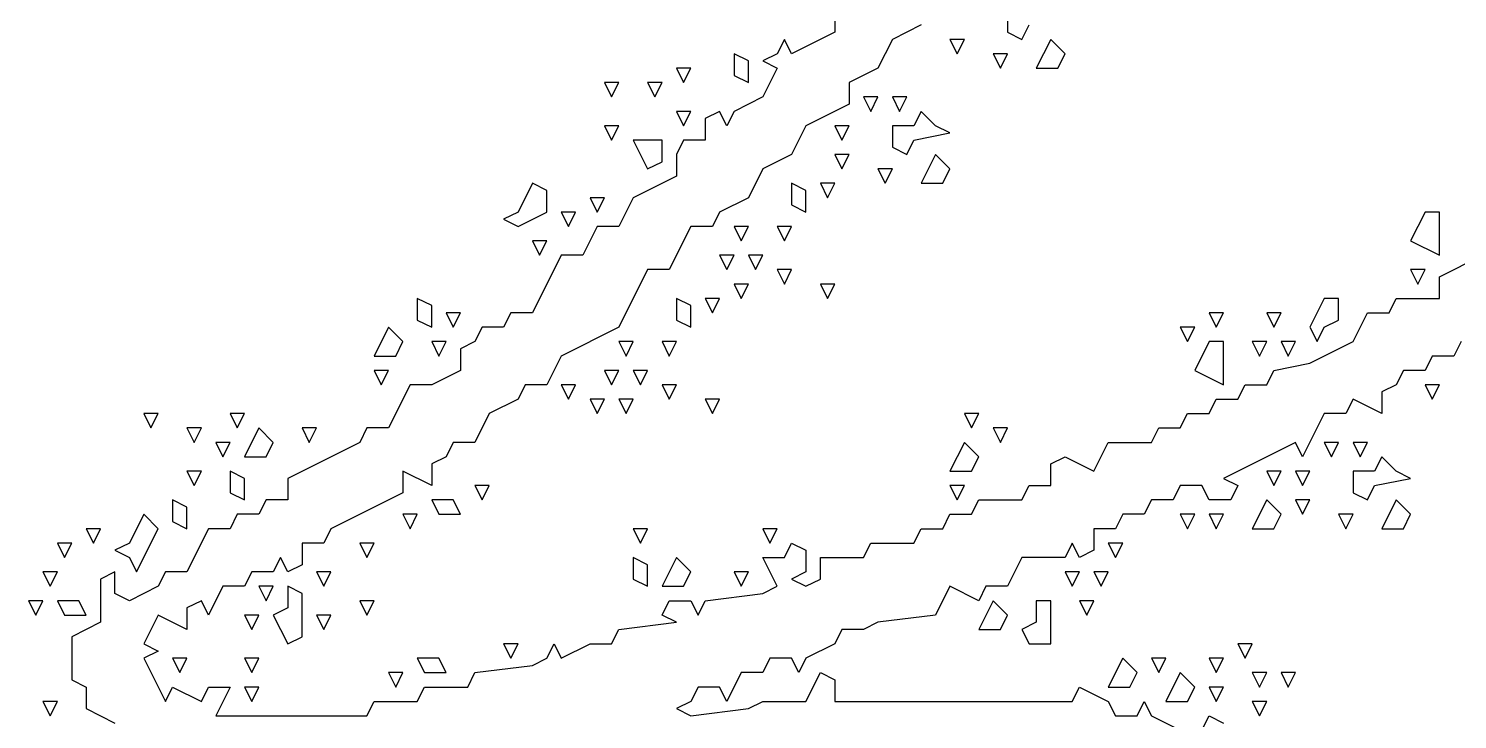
# Model space of a CAD drawing. Extents: x 2 to 124, y 0 to 170.
# Drawn here: x 1.69 to 17.67, y 144.69 to 152.41 of the extents above; entities that cross this region are included whole.
import ezdxf

# ---------------------------------------------------------------- set-up
doc = ezdxf.new("R2010")
doc.units = 0
doc.layers.add('Layer0', color=7, linetype='Continuous')

msp = doc.modelspace()

# ---------------------------------------------------------------- linework, layer by layer
at = {"layer": 'Layer0', "color": 5, "linetype": 'CONTINUOUS'}
for p, q in [((10.70549, 152.6136, 0.1), (10.70549, 152.3722, 0.1)), ((12.63731, 152.6136, 0.1), (12.63731, 152.3722, 0.1)), ((11.6714, 152.4527, 0.1), (11.34943, 152.2917, 0.1)), ((12.7983, 152.2917, 0.1), (12.87879, 152.4527, 0.1)), ((10.14205, 152.2917, 0.1), (10.06155, 152.1307, 0.1)), ((10.22254, 152.1307, 0.1), (10.14205, 152.2917, 0.1)), ((10.70549, 152.3722, 0.1), (10.22254, 152.1307, 0.1)), ((11.34943, 152.2917, 0.1), (11.18845, 151.9697, 0.1)), ((11.99337, 152.2917, 0.1), (12.07386, 152.1307, 0.1)), ((12.15436, 152.2917, 0.1), (11.99337, 152.2917, 0.1)), ((12.07386, 152.1307, 0.1), (12.15436, 152.2917, 0.1)), ((12.63731, 152.3722, 0.1), (12.7983, 152.2917, 0.1)), ((13.12027, 152.2917, 0.1), (12.95928, 151.9697, 0.1)), ((13.28125, 152.1307, 0.1), (13.12027, 152.2917, 0.1)), ((9.578598, 152.1307, 0.1), (9.578598, 151.8892, 0.1)), ((9.739583, 152.0502, 0.1), (9.578598, 152.1307, 0.1)), ((10.06155, 152.1307, 0.1), (9.900568, 152.0502, 0.1)), ((12.47633, 152.1307, 0.1), (12.55682, 151.9697, 0.1)), ((12.63731, 152.1307, 0.1), (12.47633, 152.1307, 0.1)), ((12.55682, 151.9697, 0.1), (12.63731, 152.1307, 0.1)), ((13.20076, 151.9697, 0.1), (13.28125, 152.1307, 0.1)), ((8.934659, 151.9697, 0.1), (9.015152, 151.8087, 0.1)), ((9.095644, 151.9697, 0.1), (8.934659, 151.9697, 0.1)), ((9.015152, 151.8087, 0.1), (9.095644, 151.9697, 0.1)), ((9.739583, 151.8087, 0.1), (9.739583, 152.0502, 0.1)), ((9.900568, 152.0502, 0.1), (10.06155, 151.9697, 0.1)), ((10.06155, 151.9697, 0.1), (9.900568, 151.6477, 0.1)), ((11.18845, 151.9697, 0.1), (10.86648, 151.8087, 0.1)), ((12.95928, 151.9697, 0.1), (13.20076, 151.9697, 0.1)), ((8.129735, 151.8087, 0.1), (8.210227, 151.6477, 0.1)), ((8.29072, 151.8087, 0.1), (8.129735, 151.8087, 0.1)), ((8.210227, 151.6477, 0.1), (8.29072, 151.8087, 0.1)), ((8.612689, 151.8087, 0.1), (8.693182, 151.6477, 0.1)), ((8.773674, 151.8087, 0.1), (8.612689, 151.8087, 0.1)), ((8.693182, 151.6477, 0.1), (8.773674, 151.8087, 0.1)), ((9.578598, 151.8892, 0.1), (9.739583, 151.8087, 0.1)), ((10.86648, 151.8087, 0.1), (10.86648, 151.5672, 0.1)), ((9.900568, 151.6477, 0.1), (9.578598, 151.4867, 0.1)), ((11.02746, 151.6477, 0.1), (11.10795, 151.4867, 0.1)), ((11.18845, 151.6477, 0.1), (11.02746, 151.6477, 0.1)), ((11.10795, 151.4867, 0.1), (11.18845, 151.6477, 0.1)), ((11.34943, 151.6477, 0.1), (11.42992, 151.4867, 0.1)), ((11.51042, 151.6477, 0.1), (11.34943, 151.6477, 0.1)), ((11.42992, 151.4867, 0.1), (11.51042, 151.6477, 0.1)), ((8.934659, 151.4867, 0.1), (9.015152, 151.3258, 0.1)), ((9.095644, 151.4867, 0.1), (8.934659, 151.4867, 0.1)), ((9.015152, 151.3258, 0.1), (9.095644, 151.4867, 0.1)), ((9.417614, 151.4867, 0.1), (9.256629, 151.4063, 0.1)), ((9.498106, 151.3258, 0.1), (9.417614, 151.4867, 0.1)), ((9.578598, 151.4867, 0.1), (9.498106, 151.3258, 0.1)), ((10.86648, 151.5672, 0.1), (10.38352, 151.3258, 0.1)), ((11.6714, 151.4867, 0.1), (11.59091, 151.3258, 0.1)), ((11.83239, 151.3258, 0.1), (11.6714, 151.4867, 0.1)), ((8.129735, 151.3258, 0.1), (8.210227, 151.1648, 0.1)), ((8.29072, 151.3258, 0.1), (8.129735, 151.3258, 0.1)), ((8.210227, 151.1648, 0.1), (8.29072, 151.3258, 0.1)), ((9.256629, 151.4063, 0.1), (9.256629, 151.1648, 0.1)), ((10.38352, 151.3258, 0.1), (10.22254, 151.0038, 0.1)), ((10.70549, 151.3258, 0.1), (10.78598, 151.1648, 0.1)), ((10.86648, 151.3258, 0.1), (10.70549, 151.3258, 0.1)), ((10.78598, 151.1648, 0.1), (10.86648, 151.3258, 0.1)), ((11.59091, 151.3258, 0.1), (11.34943, 151.3258, 0.1)), ((11.34943, 151.3258, 0.1), (11.34943, 151.0843, 0.1)), ((11.99337, 151.2453, 0.1), (11.83239, 151.3258, 0.1)), ((8.451705, 151.1648, 0.1), (8.612689, 150.8428, 0.1)), ((8.773674, 151.1648, 0.1), (8.451705, 151.1648, 0.1)), ((8.773674, 150.9233, 0.1), (8.773674, 151.1648, 0.1)), ((9.015152, 151.1648, 0.1), (8.934659, 151.0038, 0.1)), ((9.256629, 151.1648, 0.1), (9.015152, 151.1648, 0.1)), ((11.51042, 151.0038, 0.1), (11.59091, 151.1648, 0.1)), ((11.59091, 151.1648, 0.1), (11.99337, 151.2453, 0.1)), ((8.934659, 151.0038, 0.1), (8.934659, 150.7623, 0.1)), ((10.22254, 151.0038, 0.1), (9.900568, 150.8428, 0.1)), ((10.70549, 151.0038, 0.1), (10.78598, 150.8428, 0.1)), ((10.86648, 151.0038, 0.1), (10.70549, 151.0038, 0.1)), ((10.78598, 150.8428, 0.1), (10.86648, 151.0038, 0.1)), ((11.34943, 151.0843, 0.1), (11.51042, 151.0038, 0.1)), ((11.83239, 151.0038, 0.1), (11.6714, 150.6818, 0.1)), ((11.99337, 150.8428, 0.1), (11.83239, 151.0038, 0.1)), ((8.612689, 150.8428, 0.1), (8.773674, 150.9233, 0.1)), ((9.900568, 150.8428, 0.1), (9.739583, 150.5208, 0.1)), ((11.18845, 150.8428, 0.1), (11.26894, 150.6818, 0.1)), ((11.34943, 150.8428, 0.1), (11.18845, 150.8428, 0.1)), ((11.26894, 150.6818, 0.1), (11.34943, 150.8428, 0.1)), ((11.91288, 150.6818, 0.1), (11.99337, 150.8428, 0.1)), ((7.324811, 150.6818, 0.1), (7.163826, 150.3598, 0.1)), ((7.485795, 150.6013, 0.1), (7.324811, 150.6818, 0.1)), ((8.934659, 150.7623, 0.1), (8.451705, 150.5208, 0.1)), ((10.22254, 150.6818, 0.1), (10.22254, 150.4403, 0.1)), ((10.38352, 150.6013, 0.1), (10.22254, 150.6818, 0.1)), ((10.54451, 150.6818, 0.1), (10.625, 150.5208, 0.1)), ((10.70549, 150.6818, 0.1), (10.54451, 150.6818, 0.1)), ((10.625, 150.5208, 0.1), (10.70549, 150.6818, 0.1)), ((11.6714, 150.6818, 0.1), (11.91288, 150.6818, 0.1)), ((7.485795, 150.3598, 0.1), (7.485795, 150.6013, 0.1)), ((7.96875, 150.5208, 0.1), (8.049242, 150.3598, 0.1)), ((8.129735, 150.5208, 0.1), (7.96875, 150.5208, 0.1)), ((8.049242, 150.3598, 0.1), (8.129735, 150.5208, 0.1)), ((8.451705, 150.5208, 0.1), (8.29072, 150.1989, 0.1)), ((9.739583, 150.5208, 0.1), (9.417614, 150.3598, 0.1)), ((10.38352, 150.3598, 0.1), (10.38352, 150.6013, 0.1)), ((7.163826, 150.3598, 0.1), (7.002841, 150.2794, 0.1)), ((7.163826, 150.1989, 0.1), (7.485795, 150.3598, 0.1)), ((7.64678, 150.3598, 0.1), (7.727273, 150.1989, 0.1)), ((7.807765, 150.3598, 0.1), (7.64678, 150.3598, 0.1)), ((7.727273, 150.1989, 0.1), (7.807765, 150.3598, 0.1)), ((9.417614, 150.3598, 0.1), (9.337121, 150.1989, 0.1)), ((10.22254, 150.4403, 0.1), (10.38352, 150.3598, 0.1)), ((17.30587, 150.3598, 0.1), (17.14489, 150.0379, 0.1)), ((17.46686, 150.3598, 0.1), (17.30587, 150.3598, 0.1)), ((17.46686, 149.8769, 0.1), (17.46686, 150.3598, 0.1)), ((7.002841, 150.2794, 0.1), (7.163826, 150.1989, 0.1)), ((8.049242, 150.1989, 0.1), (7.888258, 149.8769, 0.1)), ((8.29072, 150.1989, 0.1), (8.049242, 150.1989, 0.1)), ((9.095644, 150.1989, 0.1), (8.854167, 149.7159, 0.1)), ((9.337121, 150.1989, 0.1), (9.095644, 150.1989, 0.1)), ((9.578598, 150.1989, 0.1), (9.659091, 150.0379, 0.1)), ((9.739583, 150.1989, 0.1), (9.578598, 150.1989, 0.1)), ((9.659091, 150.0379, 0.1), (9.739583, 150.1989, 0.1)), ((10.06155, 150.1989, 0.1), (10.14205, 150.0379, 0.1)), ((10.22254, 150.1989, 0.1), (10.06155, 150.1989, 0.1)), ((10.14205, 150.0379, 0.1), (10.22254, 150.1989, 0.1)), ((7.324811, 150.0379, 0.1), (7.405303, 149.8769, 0.1)), ((7.485795, 150.0379, 0.1), (7.324811, 150.0379, 0.1)), ((7.405303, 149.8769, 0.1), (7.485795, 150.0379, 0.1)), ((17.14489, 150.0379, 0.1), (17.46686, 149.8769, 0.1)), ((7.64678, 149.8769, 0.1), (7.324811, 149.233, 0.1)), ((7.888258, 149.8769, 0.1), (7.64678, 149.8769, 0.1)), ((9.417614, 149.8769, 0.1), (9.498106, 149.7159, 0.1)), ((9.578598, 149.8769, 0.1), (9.417614, 149.8769, 0.1)), ((9.498106, 149.7159, 0.1), (9.578598, 149.8769, 0.1)), ((9.739583, 149.8769, 0.1), (9.820076, 149.7159, 0.1)), ((9.900568, 149.8769, 0.1), (9.739583, 149.8769, 0.1)), ((9.820076, 149.7159, 0.1), (9.900568, 149.8769, 0.1)), ((17.46686, 149.6354, 0.1), (17.94981, 149.8769, 0.1)), ((8.612689, 149.7159, 0.1), (8.29072, 149.072, 0.1)), ((8.854167, 149.7159, 0.1), (8.612689, 149.7159, 0.1)), ((10.06155, 149.7159, 0.1), (10.14205, 149.5549, 0.1)), ((10.22254, 149.7159, 0.1), (10.06155, 149.7159, 0.1)), ((10.14205, 149.5549, 0.1), (10.22254, 149.7159, 0.1)), ((17.14489, 149.7159, 0.1), (17.22538, 149.5549, 0.1)), ((17.30587, 149.7159, 0.1), (17.14489, 149.7159, 0.1)), ((17.22538, 149.5549, 0.1), (17.30587, 149.7159, 0.1)), ((9.578598, 149.5549, 0.1), (9.659091, 149.3939, 0.1)), ((9.739583, 149.5549, 0.1), (9.578598, 149.5549, 0.1)), ((9.659091, 149.3939, 0.1), (9.739583, 149.5549, 0.1)), ((10.54451, 149.5549, 0.1), (10.625, 149.3939, 0.1)), ((10.70549, 149.5549, 0.1), (10.54451, 149.5549, 0.1)), ((10.625, 149.3939, 0.1), (10.70549, 149.5549, 0.1)), ((17.46686, 149.3939, 0.1), (17.46686, 149.6354, 0.1)), ((6.036932, 149.3939, 0.1), (6.036932, 149.1525, 0.1)), ((6.197917, 149.3134, 0.1), (6.036932, 149.3939, 0.1)), ((8.934659, 149.3939, 0.1), (8.934659, 149.1525, 0.1)), ((9.095644, 149.3134, 0.1), (8.934659, 149.3939, 0.1)), ((9.256629, 149.3939, 0.1), (9.337121, 149.233, 0.1)), ((9.417614, 149.3939, 0.1), (9.256629, 149.3939, 0.1)), ((9.337121, 149.233, 0.1), (9.417614, 149.3939, 0.1)), ((16.17898, 149.3939, 0.1), (16.01799, 149.072, 0.1)), ((16.33996, 149.3939, 0.1), (16.17898, 149.3939, 0.1)), ((16.33996, 149.1525, 0.1), (16.33996, 149.3939, 0.1)), ((16.90341, 149.233, 0.1), (16.9839, 149.3939, 0.1)), ((16.9839, 149.3939, 0.1), (17.46686, 149.3939, 0.1)), ((6.197917, 149.072, 0.1), (6.197917, 149.3134, 0.1)), ((6.358902, 149.233, 0.1), (6.439394, 149.072, 0.1)), ((6.519886, 149.233, 0.1), (6.358902, 149.233, 0.1)), ((6.439394, 149.072, 0.1), (6.519886, 149.233, 0.1)), ((7.083333, 149.233, 0.1), (7.002841, 149.072, 0.1)), ((7.324811, 149.233, 0.1), (7.083333, 149.233, 0.1)), ((9.095644, 149.072, 0.1), (9.095644, 149.3134, 0.1)), ((14.8911, 149.233, 0.1), (14.97159, 149.072, 0.1)), ((15.05208, 149.233, 0.1), (14.8911, 149.233, 0.1)), ((14.97159, 149.072, 0.1), (15.05208, 149.233, 0.1)), ((15.53504, 149.233, 0.1), (15.61553, 149.072, 0.1)), ((15.69602, 149.233, 0.1), (15.53504, 149.233, 0.1)), ((15.61553, 149.072, 0.1), (15.69602, 149.233, 0.1)), ((16.50095, 148.911, 0.1), (16.66193, 149.233, 0.1)), ((16.66193, 149.233, 0.1), (16.90341, 149.233, 0.1)), ((6.036932, 149.1525, 0.1), (6.197917, 149.072, 0.1)), ((8.934659, 149.1525, 0.1), (9.095644, 149.072, 0.1)), ((16.17898, 149.072, 0.1), (16.33996, 149.1525, 0.1)), ((5.714962, 149.072, 0.1), (5.553977, 148.75, 0.1)), ((5.875947, 148.911, 0.1), (5.714962, 149.072, 0.1)), ((6.761364, 149.072, 0.1), (6.680871, 148.911, 0.1)), ((7.002841, 149.072, 0.1), (6.761364, 149.072, 0.1)), ((8.29072, 149.072, 0.1), (7.64678, 148.75, 0.1)), ((14.56913, 149.072, 0.1), (14.64962, 148.911, 0.1)), ((14.73011, 149.072, 0.1), (14.56913, 149.072, 0.1)), ((14.64962, 148.911, 0.1), (14.73011, 149.072, 0.1)), ((16.01799, 149.072, 0.1), (16.09848, 148.911, 0.1)), ((16.09848, 148.911, 0.1), (16.17898, 149.072, 0.1)), ((5.795455, 148.75, 0.1), (5.875947, 148.911, 0.1)), ((6.197917, 148.911, 0.1), (6.278409, 148.75, 0.1)), ((6.358902, 148.911, 0.1), (6.197917, 148.911, 0.1)), ((6.278409, 148.75, 0.1), (6.358902, 148.911, 0.1)), ((6.680871, 148.911, 0.1), (6.519886, 148.8305, 0.1)), ((6.519886, 148.8305, 0.1), (6.519886, 148.589, 0.1)), ((8.29072, 148.911, 0.1), (8.371212, 148.75, 0.1)), ((8.451705, 148.911, 0.1), (8.29072, 148.911, 0.1)), ((8.371212, 148.75, 0.1), (8.451705, 148.911, 0.1)), ((8.773674, 148.911, 0.1), (8.854167, 148.75, 0.1)), ((8.934659, 148.911, 0.1), (8.773674, 148.911, 0.1)), ((8.854167, 148.75, 0.1), (8.934659, 148.911, 0.1)), ((14.8911, 148.911, 0.1), (14.73011, 148.589, 0.1)), ((15.05208, 148.911, 0.1), (14.8911, 148.911, 0.1)), ((15.05208, 148.428, 0.1), (15.05208, 148.911, 0.1)), ((15.37405, 148.911, 0.1), (15.45455, 148.75, 0.1)), ((15.53504, 148.911, 0.1), (15.37405, 148.911, 0.1)), ((15.45455, 148.75, 0.1), (15.53504, 148.911, 0.1)), ((15.69602, 148.911, 0.1), (15.77652, 148.75, 0.1)), ((15.85701, 148.911, 0.1), (15.69602, 148.911, 0.1)), ((15.77652, 148.75, 0.1), (15.85701, 148.911, 0.1)), ((16.01799, 148.6695, 0.1), (16.50095, 148.911, 0.1)), ((17.70833, 148.911, 0.1), (17.62784, 148.75, 0.1)), ((5.553977, 148.75, 0.1), (5.795455, 148.75, 0.1)), ((7.64678, 148.75, 0.1), (7.485795, 148.428, 0.1)), ((15.61553, 148.589, 0.1), (16.01799, 148.6695, 0.1)), ((17.38636, 148.75, 0.1), (17.30587, 148.589, 0.1)), ((17.62784, 148.75, 0.1), (17.38636, 148.75, 0.1)), ((5.553977, 148.589, 0.1), (5.63447, 148.428, 0.1)), ((5.714962, 148.589, 0.1), (5.553977, 148.589, 0.1)), ((5.63447, 148.428, 0.1), (5.714962, 148.589, 0.1)), ((6.519886, 148.589, 0.1), (6.197917, 148.428, 0.1)), ((8.129735, 148.589, 0.1), (8.210227, 148.428, 0.1)), ((8.29072, 148.589, 0.1), (8.129735, 148.589, 0.1)), ((8.210227, 148.428, 0.1), (8.29072, 148.589, 0.1)), ((8.451705, 148.589, 0.1), (8.532197, 148.428, 0.1)), ((8.612689, 148.589, 0.1), (8.451705, 148.589, 0.1)), ((8.532197, 148.428, 0.1), (8.612689, 148.589, 0.1)), ((14.73011, 148.589, 0.1), (15.05208, 148.428, 0.1)), ((15.53504, 148.428, 0.1), (15.61553, 148.589, 0.1)), ((17.06439, 148.589, 0.1), (16.9839, 148.428, 0.1)), ((17.30587, 148.589, 0.1), (17.06439, 148.589, 0.1)), ((5.956439, 148.428, 0.1), (5.714962, 147.9451, 0.1)), ((6.197917, 148.428, 0.1), (5.956439, 148.428, 0.1)), ((7.244318, 148.428, 0.1), (7.163826, 148.267, 0.1)), ((7.485795, 148.428, 0.1), (7.244318, 148.428, 0.1)), ((7.64678, 148.428, 0.1), (7.727273, 148.267, 0.1)), ((7.807765, 148.428, 0.1), (7.64678, 148.428, 0.1)), ((7.727273, 148.267, 0.1), (7.807765, 148.428, 0.1)), ((8.773674, 148.428, 0.1), (8.854167, 148.267, 0.1)), ((8.934659, 148.428, 0.1), (8.773674, 148.428, 0.1)), ((8.854167, 148.267, 0.1), (8.934659, 148.428, 0.1)), ((15.21307, 148.267, 0.1), (15.29356, 148.428, 0.1)), ((15.29356, 148.428, 0.1), (15.53504, 148.428, 0.1)), ((16.9839, 148.428, 0.1), (16.82292, 148.3475, 0.1)), ((16.82292, 148.3475, 0.1), (16.82292, 148.1061, 0.1)), ((17.30587, 148.428, 0.1), (17.38636, 148.267, 0.1)), ((17.46686, 148.428, 0.1), (17.30587, 148.428, 0.1)), ((17.38636, 148.267, 0.1), (17.46686, 148.428, 0.1)), ((7.163826, 148.267, 0.1), (6.841856, 148.1061, 0.1)), ((7.96875, 148.267, 0.1), (8.049242, 148.1061, 0.1)), ((8.129735, 148.267, 0.1), (7.96875, 148.267, 0.1)), ((8.049242, 148.1061, 0.1), (8.129735, 148.267, 0.1)), ((8.29072, 148.267, 0.1), (8.371212, 148.1061, 0.1)), ((8.451705, 148.267, 0.1), (8.29072, 148.267, 0.1)), ((8.371212, 148.1061, 0.1), (8.451705, 148.267, 0.1)), ((9.256629, 148.267, 0.1), (9.337121, 148.1061, 0.1)), ((9.417614, 148.267, 0.1), (9.256629, 148.267, 0.1)), ((9.337121, 148.1061, 0.1), (9.417614, 148.267, 0.1)), ((14.8911, 148.1061, 0.1), (14.97159, 148.267, 0.1)), ((14.97159, 148.267, 0.1), (15.21307, 148.267, 0.1)), ((16.50095, 148.267, 0.1), (16.42045, 148.1061, 0.1)), ((16.82292, 148.1061, 0.1), (16.50095, 148.267, 0.1)), ((2.97822, 148.1061, 0.1), (3.058712, 147.9451, 0.1)), ((3.139205, 148.1061, 0.1), (2.97822, 148.1061, 0.1)), ((3.058712, 147.9451, 0.1), (3.139205, 148.1061, 0.1)), ((3.944129, 148.1061, 0.1), (4.024621, 147.9451, 0.1)), ((4.105114, 148.1061, 0.1), (3.944129, 148.1061, 0.1)), ((4.024621, 147.9451, 0.1), (4.105114, 148.1061, 0.1)), ((6.841856, 148.1061, 0.1), (6.680871, 147.7841, 0.1)), ((12.15436, 148.1061, 0.1), (12.23485, 147.9451, 0.1)), ((12.31534, 148.1061, 0.1), (12.15436, 148.1061, 0.1)), ((12.23485, 147.9451, 0.1), (12.31534, 148.1061, 0.1)), ((14.56913, 147.9451, 0.1), (14.64962, 148.1061, 0.1)), ((14.64962, 148.1061, 0.1), (14.8911, 148.1061, 0.1)), ((16.17898, 148.1061, 0.1), (15.9375, 147.6231, 0.1)), ((16.42045, 148.1061, 0.1), (16.17898, 148.1061, 0.1)), ((3.461174, 147.9451, 0.1), (3.541667, 147.7841, 0.1)), ((3.622159, 147.9451, 0.1), (3.461174, 147.9451, 0.1)), ((3.541667, 147.7841, 0.1), (3.622159, 147.9451, 0.1)), ((4.266098, 147.9451, 0.1), (4.105114, 147.6231, 0.1)), ((4.427083, 147.7841, 0.1), (4.266098, 147.9451, 0.1)), ((4.749053, 147.9451, 0.1), (4.829545, 147.7841, 0.1)), ((4.910038, 147.9451, 0.1), (4.749053, 147.9451, 0.1)), ((4.829545, 147.7841, 0.1), (4.910038, 147.9451, 0.1)), ((5.473485, 147.9451, 0.1), (5.392992, 147.7841, 0.1)), ((5.714962, 147.9451, 0.1), (5.473485, 147.9451, 0.1)), ((12.47633, 147.9451, 0.1), (12.55682, 147.7841, 0.1)), ((12.63731, 147.9451, 0.1), (12.47633, 147.9451, 0.1)), ((12.55682, 147.7841, 0.1), (12.63731, 147.9451, 0.1)), ((14.24716, 147.7841, 0.1), (14.32765, 147.9451, 0.1)), ((14.32765, 147.9451, 0.1), (14.56913, 147.9451, 0.1)), ((3.783144, 147.7841, 0.1), (3.863636, 147.6231, 0.1)), ((3.944129, 147.7841, 0.1), (3.783144, 147.7841, 0.1)), ((3.863636, 147.6231, 0.1), (3.944129, 147.7841, 0.1)), ((4.346591, 147.6231, 0.1), (4.427083, 147.7841, 0.1)), ((5.392992, 147.7841, 0.1), (4.588068, 147.3816, 0.1)), ((6.439394, 147.7841, 0.1), (6.358902, 147.6231, 0.1)), ((6.680871, 147.7841, 0.1), (6.439394, 147.7841, 0.1)), ((12.15436, 147.7841, 0.1), (11.99337, 147.4621, 0.1)), ((12.31534, 147.6231, 0.1), (12.15436, 147.7841, 0.1)), ((13.60322, 147.4621, 0.1), (13.7642, 147.7841, 0.1)), ((13.7642, 147.7841, 0.1), (14.24716, 147.7841, 0.1)), ((15.85701, 147.7841, 0.1), (15.05208, 147.3816, 0.1)), ((15.9375, 147.6231, 0.1), (15.85701, 147.7841, 0.1)), ((16.17898, 147.7841, 0.1), (16.25947, 147.6231, 0.1)), ((16.33996, 147.7841, 0.1), (16.17898, 147.7841, 0.1)), ((16.25947, 147.6231, 0.1), (16.33996, 147.7841, 0.1)), ((16.50095, 147.7841, 0.1), (16.58144, 147.6231, 0.1)), ((16.66193, 147.7841, 0.1), (16.50095, 147.7841, 0.1)), ((16.58144, 147.6231, 0.1), (16.66193, 147.7841, 0.1)), ((4.105114, 147.6231, 0.1), (4.346591, 147.6231, 0.1)), ((6.358902, 147.6231, 0.1), (6.197917, 147.5426, 0.1)), ((6.197917, 147.5426, 0.1), (6.197917, 147.3011, 0.1)), ((12.23485, 147.4621, 0.1), (12.31534, 147.6231, 0.1)), ((13.12027, 147.5426, 0.1), (13.28125, 147.6231, 0.1)), ((13.12027, 147.3011, 0.1), (13.12027, 147.5426, 0.1)), ((13.28125, 147.6231, 0.1), (13.60322, 147.4621, 0.1)), ((16.82292, 147.6231, 0.1), (16.74242, 147.4621, 0.1)), ((16.9839, 147.4621, 0.1), (16.82292, 147.6231, 0.1)), ((3.461174, 147.4621, 0.1), (3.541667, 147.3011, 0.1)), ((3.622159, 147.4621, 0.1), (3.461174, 147.4621, 0.1)), ((3.541667, 147.3011, 0.1), (3.622159, 147.4621, 0.1)), ((3.944129, 147.4621, 0.1), (3.944129, 147.2206, 0.1)), ((4.105114, 147.3816, 0.1), (3.944129, 147.4621, 0.1)), ((4.105114, 147.1402, 0.1), (4.105114, 147.3816, 0.1)), ((4.588068, 147.3816, 0.1), (4.588068, 147.1402, 0.1)), ((6.197917, 147.3011, 0.1), (5.875947, 147.4621, 0.1)), ((5.875947, 147.4621, 0.1), (5.875947, 147.2206, 0.1)), ((11.99337, 147.4621, 0.1), (12.23485, 147.4621, 0.1)), ((15.05208, 147.3816, 0.1), (15.21307, 147.3011, 0.1)), ((15.53504, 147.4621, 0.1), (15.61553, 147.3011, 0.1)), ((15.69602, 147.4621, 0.1), (15.53504, 147.4621, 0.1)), ((15.61553, 147.3011, 0.1), (15.69602, 147.4621, 0.1)), ((15.85701, 147.4621, 0.1), (15.9375, 147.3011, 0.1)), ((16.01799, 147.4621, 0.1), (15.85701, 147.4621, 0.1)), ((15.9375, 147.3011, 0.1), (16.01799, 147.4621, 0.1)), ((16.74242, 147.4621, 0.1), (16.50095, 147.4621, 0.1)), ((16.50095, 147.4621, 0.1), (16.50095, 147.2206, 0.1)), ((16.74242, 147.3011, 0.1), (17.14489, 147.3816, 0.1)), ((17.14489, 147.3816, 0.1), (16.9839, 147.4621, 0.1)), ((3.944129, 147.2206, 0.1), (4.105114, 147.1402, 0.1)), ((5.875947, 147.2206, 0.1), (5.071023, 146.8182, 0.1)), ((6.680871, 147.3011, 0.1), (6.761364, 147.1402, 0.1)), ((6.841856, 147.3011, 0.1), (6.680871, 147.3011, 0.1)), ((6.761364, 147.1402, 0.1), (6.841856, 147.3011, 0.1)), ((11.99337, 147.3011, 0.1), (12.07386, 147.1402, 0.1)), ((12.15436, 147.3011, 0.1), (11.99337, 147.3011, 0.1)), ((12.07386, 147.1402, 0.1), (12.15436, 147.3011, 0.1)), ((12.7983, 147.1402, 0.1), (12.87879, 147.3011, 0.1)), ((12.87879, 147.3011, 0.1), (13.12027, 147.3011, 0.1)), ((14.56913, 147.3011, 0.1), (14.48864, 147.1402, 0.1)), ((14.81061, 147.3011, 0.1), (14.56913, 147.3011, 0.1)), ((14.8911, 147.1402, 0.1), (14.81061, 147.3011, 0.1)), ((15.21307, 147.3011, 0.1), (15.13258, 147.1402, 0.1)), ((16.50095, 147.2206, 0.1), (16.66193, 147.1402, 0.1)), ((16.66193, 147.1402, 0.1), (16.74242, 147.3011, 0.1)), ((3.300189, 147.1402, 0.1), (3.300189, 146.8987, 0.1)), ((3.461174, 147.0597, 0.1), (3.300189, 147.1402, 0.1)), ((3.461174, 146.8182, 0.1), (3.461174, 147.0597, 0.1)), ((4.346591, 147.1402, 0.1), (4.266098, 146.9792, 0.1)), ((4.588068, 147.1402, 0.1), (4.346591, 147.1402, 0.1)), ((6.197917, 147.1402, 0.1), (6.278409, 146.9792, 0.1)), ((6.439394, 147.1402, 0.1), (6.197917, 147.1402, 0.1)), ((6.519886, 146.9792, 0.1), (6.439394, 147.1402, 0.1)), ((12.23485, 146.9792, 0.1), (12.31534, 147.1402, 0.1)), ((12.31534, 147.1402, 0.1), (12.7983, 147.1402, 0.1)), ((14.24716, 147.1402, 0.1), (14.16667, 146.9792, 0.1)), ((14.48864, 147.1402, 0.1), (14.24716, 147.1402, 0.1)), ((15.13258, 147.1402, 0.1), (14.8911, 147.1402, 0.1)), ((15.53504, 147.1402, 0.1), (15.37405, 146.8182, 0.1)), ((15.69602, 146.9792, 0.1), (15.53504, 147.1402, 0.1)), ((15.85701, 147.1402, 0.1), (15.9375, 146.9792, 0.1)), ((16.01799, 147.1402, 0.1), (15.85701, 147.1402, 0.1)), ((15.9375, 146.9792, 0.1), (16.01799, 147.1402, 0.1)), ((16.9839, 147.1402, 0.1), (16.82292, 146.8182, 0.1)), ((17.14489, 146.9792, 0.1), (16.9839, 147.1402, 0.1)), ((2.97822, 146.9792, 0.1), (2.817235, 146.6572, 0.1)), ((3.139205, 146.8182, 0.1), (2.97822, 146.9792, 0.1)), ((3.300189, 146.8987, 0.1), (3.461174, 146.8182, 0.1)), ((4.024621, 146.9792, 0.1), (3.944129, 146.8182, 0.1)), ((4.266098, 146.9792, 0.1), (4.024621, 146.9792, 0.1)), ((5.875947, 146.9792, 0.1), (5.956439, 146.8182, 0.1)), ((6.036932, 146.9792, 0.1), (5.875947, 146.9792, 0.1)), ((5.956439, 146.8182, 0.1), (6.036932, 146.9792, 0.1)), ((6.278409, 146.9792, 0.1), (6.519886, 146.9792, 0.1)), ((11.91288, 146.8182, 0.1), (11.99337, 146.9792, 0.1)), ((11.99337, 146.9792, 0.1), (12.23485, 146.9792, 0.1)), ((13.92519, 146.9792, 0.1), (13.8447, 146.8182, 0.1)), ((14.16667, 146.9792, 0.1), (13.92519, 146.9792, 0.1)), ((14.56913, 146.9792, 0.1), (14.64962, 146.8182, 0.1)), ((14.73011, 146.9792, 0.1), (14.56913, 146.9792, 0.1)), ((14.64962, 146.8182, 0.1), (14.73011, 146.9792, 0.1)), ((14.8911, 146.9792, 0.1), (14.97159, 146.8182, 0.1)), ((15.05208, 146.9792, 0.1), (14.8911, 146.9792, 0.1)), ((14.97159, 146.8182, 0.1), (15.05208, 146.9792, 0.1)), ((15.61553, 146.8182, 0.1), (15.69602, 146.9792, 0.1)), ((16.33996, 146.9792, 0.1), (16.42045, 146.8182, 0.1)), ((16.50095, 146.9792, 0.1), (16.33996, 146.9792, 0.1)), ((16.42045, 146.8182, 0.1), (16.50095, 146.9792, 0.1)), ((17.06439, 146.8182, 0.1), (17.14489, 146.9792, 0.1)), ((2.33428, 146.8182, 0.1), (2.414773, 146.6572, 0.1)), ((2.495265, 146.8182, 0.1), (2.33428, 146.8182, 0.1)), ((2.414773, 146.6572, 0.1), (2.495265, 146.8182, 0.1)), ((2.897727, 146.3352, 0.1), (3.139205, 146.8182, 0.1)), ((3.702652, 146.8182, 0.1), (3.461174, 146.3352, 0.1)), ((3.944129, 146.8182, 0.1), (3.702652, 146.8182, 0.1)), ((5.071023, 146.8182, 0.1), (4.99053, 146.6572, 0.1)), ((8.451705, 146.8182, 0.1), (8.532197, 146.6572, 0.1)), ((8.612689, 146.8182, 0.1), (8.451705, 146.8182, 0.1)), ((8.532197, 146.6572, 0.1), (8.612689, 146.8182, 0.1)), ((9.900568, 146.8182, 0.1), (9.981061, 146.6572, 0.1)), ((10.06155, 146.8182, 0.1), (9.900568, 146.8182, 0.1)), ((9.981061, 146.6572, 0.1), (10.06155, 146.8182, 0.1)), ((11.59091, 146.6572, 0.1), (11.6714, 146.8182, 0.1)), ((11.6714, 146.8182, 0.1), (11.91288, 146.8182, 0.1)), ((13.8447, 146.8182, 0.1), (13.60322, 146.8182, 0.1)), ((13.60322, 146.8182, 0.1), (13.60322, 146.5767, 0.1)), ((15.37405, 146.8182, 0.1), (15.61553, 146.8182, 0.1)), ((16.82292, 146.8182, 0.1), (17.06439, 146.8182, 0.1)), ((2.012311, 146.6572, 0.1), (2.092803, 146.4962, 0.1)), ((2.173295, 146.6572, 0.1), (2.012311, 146.6572, 0.1)), ((2.092803, 146.4962, 0.1), (2.173295, 146.6572, 0.1)), ((2.817235, 146.6572, 0.1), (2.65625, 146.5767, 0.1)), ((2.65625, 146.5767, 0.1), (2.817235, 146.4962, 0.1)), ((4.99053, 146.6572, 0.1), (4.749053, 146.6572, 0.1)), ((4.749053, 146.6572, 0.1), (4.749053, 146.4157, 0.1)), ((5.392992, 146.6572, 0.1), (5.473485, 146.4962, 0.1)), ((5.553977, 146.6572, 0.1), (5.392992, 146.6572, 0.1)), ((5.473485, 146.4962, 0.1), (5.553977, 146.6572, 0.1)), ((10.14205, 146.4962, 0.1), (10.22254, 146.6572, 0.1)), ((10.22254, 146.6572, 0.1), (10.38352, 146.5767, 0.1)), ((10.38352, 146.5767, 0.1), (10.38352, 146.3352, 0.1)), ((11.02746, 146.4962, 0.1), (11.10795, 146.6572, 0.1)), ((11.10795, 146.6572, 0.1), (11.59091, 146.6572, 0.1)), ((13.36174, 146.6572, 0.1), (13.28125, 146.4962, 0.1)), ((13.44223, 146.4962, 0.1), (13.36174, 146.6572, 0.1)), ((13.60322, 146.5767, 0.1), (13.44223, 146.4962, 0.1)), ((13.7642, 146.6572, 0.1), (13.8447, 146.4962, 0.1)), ((13.92519, 146.6572, 0.1), (13.7642, 146.6572, 0.1)), ((13.8447, 146.4962, 0.1), (13.92519, 146.6572, 0.1)), ((2.817235, 146.4962, 0.1), (2.897727, 146.3352, 0.1)), ((4.507576, 146.4962, 0.1), (4.427083, 146.3352, 0.1)), ((4.588068, 146.3352, 0.1), (4.507576, 146.4962, 0.1)), ((4.749053, 146.4157, 0.1), (4.588068, 146.3352, 0.1)), ((8.451705, 146.4962, 0.1), (8.451705, 146.2547, 0.1)), ((8.612689, 146.4157, 0.1), (8.451705, 146.4962, 0.1)), ((8.612689, 146.1742, 0.1), (8.612689, 146.4157, 0.1)), ((8.934659, 146.4962, 0.1), (8.773674, 146.1742, 0.1)), ((9.095644, 146.3352, 0.1), (8.934659, 146.4962, 0.1)), ((10.06155, 146.1742, 0.1), (9.900568, 146.4962, 0.1)), ((9.900568, 146.4962, 0.1), (10.14205, 146.4962, 0.1)), ((10.54451, 146.2547, 0.1), (10.54451, 146.4962, 0.1)), ((10.54451, 146.4962, 0.1), (11.02746, 146.4962, 0.1)), ((12.7983, 146.4962, 0.1), (12.63731, 146.1742, 0.1)), ((13.28125, 146.4962, 0.1), (12.7983, 146.4962, 0.1)), ((1.851326, 146.3352, 0.1), (1.931818, 146.1742, 0.1)), ((2.012311, 146.3352, 0.1), (1.851326, 146.3352, 0.1)), ((1.931818, 146.1742, 0.1), (2.012311, 146.3352, 0.1)), ((2.65625, 146.3352, 0.1), (2.495265, 146.2547, 0.1)), ((2.495265, 146.2547, 0.1), (2.495265, 145.7718, 0.1)), ((2.65625, 146.0938, 0.1), (2.65625, 146.3352, 0.1)), ((3.219697, 146.3352, 0.1), (3.139205, 146.1742, 0.1)), ((3.461174, 146.3352, 0.1), (3.219697, 146.3352, 0.1)), ((4.185606, 146.3352, 0.1), (4.105114, 146.1742, 0.1)), ((4.427083, 146.3352, 0.1), (4.185606, 146.3352, 0.1)), ((4.910038, 146.3352, 0.1), (4.99053, 146.1742, 0.1)), ((5.071023, 146.3352, 0.1), (4.910038, 146.3352, 0.1)), ((4.99053, 146.1742, 0.1), (5.071023, 146.3352, 0.1)), ((8.451705, 146.2547, 0.1), (8.612689, 146.1742, 0.1)), ((9.015152, 146.1742, 0.1), (9.095644, 146.3352, 0.1)), ((9.578598, 146.3352, 0.1), (9.659091, 146.1742, 0.1)), ((9.739583, 146.3352, 0.1), (9.578598, 146.3352, 0.1)), ((9.659091, 146.1742, 0.1), (9.739583, 146.3352, 0.1)), ((10.38352, 146.3352, 0.1), (10.22254, 146.2547, 0.1)), ((10.22254, 146.2547, 0.1), (10.38352, 146.1742, 0.1)), ((10.38352, 146.1742, 0.1), (10.54451, 146.2547, 0.1)), ((13.28125, 146.3352, 0.1), (13.36174, 146.1742, 0.1)), ((13.44223, 146.3352, 0.1), (13.28125, 146.3352, 0.1)), ((13.36174, 146.1742, 0.1), (13.44223, 146.3352, 0.1)), ((13.60322, 146.3352, 0.1), (13.68371, 146.1742, 0.1)), ((13.7642, 146.3352, 0.1), (13.60322, 146.3352, 0.1)), ((13.68371, 146.1742, 0.1), (13.7642, 146.3352, 0.1)), ((2.817235, 146.0133, 0.1), (2.65625, 146.0938, 0.1)), ((3.139205, 146.1742, 0.1), (2.817235, 146.0133, 0.1)), ((3.863636, 146.1742, 0.1), (3.702652, 145.8523, 0.1)), ((4.105114, 146.1742, 0.1), (3.863636, 146.1742, 0.1)), ((4.266098, 146.1742, 0.1), (4.346591, 146.0133, 0.1)), ((4.427083, 146.1742, 0.1), (4.266098, 146.1742, 0.1)), ((4.346591, 146.0133, 0.1), (4.427083, 146.1742, 0.1)), ((4.588068, 146.1742, 0.1), (4.588068, 145.9328, 0.1)), ((4.749053, 146.0938, 0.1), (4.588068, 146.1742, 0.1)), ((4.749053, 145.6108, 0.1), (4.749053, 146.0938, 0.1)), ((8.773674, 146.1742, 0.1), (9.015152, 146.1742, 0.1)), ((9.256629, 146.0133, 0.1), (9.900568, 146.0938, 0.1)), ((9.900568, 146.0938, 0.1), (10.06155, 146.1742, 0.1)), ((11.99337, 146.1742, 0.1), (11.83239, 145.8523, 0.1)), ((12.31534, 146.0133, 0.1), (11.99337, 146.1742, 0.1)), ((12.39583, 146.1742, 0.1), (12.31534, 146.0133, 0.1)), ((12.63731, 146.1742, 0.1), (12.39583, 146.1742, 0.1)), ((1.690341, 146.0133, 0.1), (1.770833, 145.8523, 0.1)), ((1.851326, 146.0133, 0.1), (1.690341, 146.0133, 0.1)), ((1.770833, 145.8523, 0.1), (1.851326, 146.0133, 0.1)), ((2.012311, 146.0133, 0.1), (2.092803, 145.8523, 0.1)), ((2.253788, 146.0133, 0.1), (2.012311, 146.0133, 0.1)), ((2.33428, 145.8523, 0.1), (2.253788, 146.0133, 0.1)), ((3.622159, 146.0133, 0.1), (3.461174, 145.9328, 0.1)), ((3.461174, 145.9328, 0.1), (3.461174, 145.6913, 0.1)), ((3.702652, 145.8523, 0.1), (3.622159, 146.0133, 0.1)), ((4.588068, 145.9328, 0.1), (4.427083, 145.8523, 0.1)), ((5.392992, 146.0133, 0.1), (5.473485, 145.8523, 0.1)), ((5.553977, 146.0133, 0.1), (5.392992, 146.0133, 0.1)), ((5.473485, 145.8523, 0.1), (5.553977, 146.0133, 0.1)), ((8.773674, 145.8523, 0.1), (8.854167, 146.0133, 0.1)), ((8.854167, 146.0133, 0.1), (9.095644, 146.0133, 0.1)), ((9.095644, 146.0133, 0.1), (9.176136, 145.8523, 0.1)), ((9.176136, 145.8523, 0.1), (9.256629, 146.0133, 0.1)), ((12.47633, 146.0133, 0.1), (12.31534, 145.6913, 0.1)), ((12.63731, 145.8523, 0.1), (12.47633, 146.0133, 0.1)), ((12.95928, 146.0133, 0.1), (12.95928, 145.7718, 0.1)), ((13.12027, 146.0133, 0.1), (12.95928, 146.0133, 0.1)), ((13.12027, 145.5303, 0.1), (13.12027, 146.0133, 0.1)), ((13.44223, 146.0133, 0.1), (13.52273, 145.8523, 0.1)), ((13.60322, 146.0133, 0.1), (13.44223, 146.0133, 0.1)), ((13.52273, 145.8523, 0.1), (13.60322, 146.0133, 0.1)), ((2.092803, 145.8523, 0.1), (2.33428, 145.8523, 0.1)), ((2.495265, 145.7718, 0.1), (2.173295, 145.6108, 0.1)), ((3.139205, 145.8523, 0.1), (2.97822, 145.5303, 0.1)), ((3.461174, 145.6913, 0.1), (3.139205, 145.8523, 0.1)), ((4.105114, 145.8523, 0.1), (4.185606, 145.6913, 0.1)), ((4.266098, 145.8523, 0.1), (4.105114, 145.8523, 0.1)), ((4.185606, 145.6913, 0.1), (4.266098, 145.8523, 0.1)), ((4.427083, 145.8523, 0.1), (4.588068, 145.5303, 0.1)), ((4.910038, 145.8523, 0.1), (4.99053, 145.6913, 0.1)), ((5.071023, 145.8523, 0.1), (4.910038, 145.8523, 0.1)), ((4.99053, 145.6913, 0.1), (5.071023, 145.8523, 0.1)), ((8.29072, 145.6913, 0.1), (8.934659, 145.7718, 0.1)), ((8.934659, 145.7718, 0.1), (8.773674, 145.8523, 0.1)), ((11.18845, 145.7718, 0.1), (11.02746, 145.6913, 0.1)), ((11.83239, 145.8523, 0.1), (11.18845, 145.7718, 0.1)), ((12.55682, 145.6913, 0.1), (12.63731, 145.8523, 0.1)), ((12.95928, 145.7718, 0.1), (12.7983, 145.6913, 0.1)), ((2.173295, 145.6108, 0.1), (2.173295, 145.1278, 0.1)), ((4.588068, 145.5303, 0.1), (4.749053, 145.6108, 0.1)), ((8.210227, 145.5303, 0.1), (8.29072, 145.6913, 0.1)), ((10.78598, 145.6913, 0.1), (10.70549, 145.5303, 0.1)), ((11.02746, 145.6913, 0.1), (10.78598, 145.6913, 0.1)), ((12.31534, 145.6913, 0.1), (12.55682, 145.6913, 0.1)), ((12.7983, 145.6913, 0.1), (12.87879, 145.5303, 0.1)), ((2.97822, 145.5303, 0.1), (3.139205, 145.4498, 0.1)), ((3.139205, 145.4498, 0.1), (2.97822, 145.3693, 0.1)), ((7.002841, 145.5303, 0.1), (7.083333, 145.3693, 0.1)), ((7.163826, 145.5303, 0.1), (7.002841, 145.5303, 0.1)), ((7.083333, 145.3693, 0.1), (7.163826, 145.5303, 0.1)), ((7.485795, 145.3693, 0.1), (7.566288, 145.5303, 0.1)), ((7.566288, 145.5303, 0.1), (7.64678, 145.3693, 0.1)), ((7.64678, 145.3693, 0.1), (7.96875, 145.5303, 0.1)), ((7.96875, 145.5303, 0.1), (8.210227, 145.5303, 0.1)), ((10.70549, 145.5303, 0.1), (10.38352, 145.3693, 0.1)), ((12.87879, 145.5303, 0.1), (13.12027, 145.5303, 0.1)), ((15.21307, 145.5303, 0.1), (15.29356, 145.3693, 0.1)), ((15.37405, 145.5303, 0.1), (15.21307, 145.5303, 0.1)), ((15.29356, 145.3693, 0.1), (15.37405, 145.5303, 0.1)), ((2.97822, 145.3693, 0.1), (3.219697, 144.8864, 0.1)), ((3.300189, 145.3693, 0.1), (3.380682, 145.2083, 0.1)), ((3.461174, 145.3693, 0.1), (3.300189, 145.3693, 0.1)), ((3.380682, 145.2083, 0.1), (3.461174, 145.3693, 0.1)), ((4.105114, 145.3693, 0.1), (4.185606, 145.2083, 0.1)), ((4.266098, 145.3693, 0.1), (4.105114, 145.3693, 0.1)), ((4.185606, 145.2083, 0.1), (4.266098, 145.3693, 0.1)), ((6.036932, 145.3693, 0.1), (6.117424, 145.2083, 0.1)), ((6.278409, 145.3693, 0.1), (6.036932, 145.3693, 0.1)), ((6.358902, 145.2083, 0.1), (6.278409, 145.3693, 0.1)), ((6.680871, 145.2083, 0.1), (7.324811, 145.2888, 0.1)), ((7.324811, 145.2888, 0.1), (7.485795, 145.3693, 0.1)), ((9.981061, 145.3693, 0.1), (9.900568, 145.2083, 0.1)), ((10.22254, 145.3693, 0.1), (9.981061, 145.3693, 0.1)), ((10.30303, 145.2083, 0.1), (10.22254, 145.3693, 0.1)), ((10.38352, 145.3693, 0.1), (10.30303, 145.2083, 0.1)), ((13.92519, 145.3693, 0.1), (13.7642, 145.0473, 0.1)), ((14.08617, 145.2083, 0.1), (13.92519, 145.3693, 0.1)), ((14.24716, 145.3693, 0.1), (14.32765, 145.2083, 0.1)), ((14.40814, 145.3693, 0.1), (14.24716, 145.3693, 0.1)), ((14.32765, 145.2083, 0.1), (14.40814, 145.3693, 0.1)), ((14.8911, 145.3693, 0.1), (14.97159, 145.2083, 0.1)), ((15.05208, 145.3693, 0.1), (14.8911, 145.3693, 0.1)), ((14.97159, 145.2083, 0.1), (15.05208, 145.3693, 0.1)), ((2.173295, 145.1278, 0.1), (2.33428, 145.0473, 0.1)), ((5.714962, 145.2083, 0.1), (5.795455, 145.0473, 0.1)), ((5.875947, 145.2083, 0.1), (5.714962, 145.2083, 0.1)), ((5.795455, 145.0473, 0.1), (5.875947, 145.2083, 0.1)), ((6.117424, 145.2083, 0.1), (6.358902, 145.2083, 0.1)), ((6.600379, 145.0473, 0.1), (6.680871, 145.2083, 0.1)), ((9.659091, 145.2083, 0.1), (9.498106, 144.8864, 0.1)), ((9.900568, 145.2083, 0.1), (9.659091, 145.2083, 0.1)), ((10.38352, 144.8864, 0.1), (10.54451, 145.2083, 0.1)), ((10.54451, 145.2083, 0.1), (10.70549, 145.1278, 0.1)), ((10.70549, 145.1278, 0.1), (10.70549, 144.8864, 0.1)), ((14.00568, 145.0473, 0.1), (14.08617, 145.2083, 0.1)), ((14.56913, 145.2083, 0.1), (14.40814, 144.8864, 0.1)), ((14.73011, 145.0473, 0.1), (14.56913, 145.2083, 0.1)), ((15.37405, 145.2083, 0.1), (15.45455, 145.0473, 0.1)), ((15.53504, 145.2083, 0.1), (15.37405, 145.2083, 0.1)), ((15.45455, 145.0473, 0.1), (15.53504, 145.2083, 0.1)), ((15.69602, 145.2083, 0.1), (15.77652, 145.0473, 0.1)), ((15.85701, 145.2083, 0.1), (15.69602, 145.2083, 0.1)), ((15.77652, 145.0473, 0.1), (15.85701, 145.2083, 0.1)), ((2.33428, 145.0473, 0.1), (2.33428, 144.8059, 0.1)), ((3.219697, 144.8864, 0.1), (3.300189, 145.0473, 0.1)), ((3.300189, 145.0473, 0.1), (3.622159, 144.8864, 0.1)), ((3.622159, 144.8864, 0.1), (3.702652, 145.0473, 0.1)), ((3.702652, 145.0473, 0.1), (3.944129, 145.0473, 0.1)), ((3.944129, 145.0473, 0.1), (3.783144, 144.7254, 0.1)), ((4.105114, 145.0473, 0.1), (4.185606, 144.8864, 0.1)), ((4.266098, 145.0473, 0.1), (4.105114, 145.0473, 0.1)), ((4.185606, 144.8864, 0.1), (4.266098, 145.0473, 0.1)), ((6.036932, 144.8864, 0.1), (6.117424, 145.0473, 0.1)), ((6.117424, 145.0473, 0.1), (6.600379, 145.0473, 0.1)), ((9.176136, 145.0473, 0.1), (9.095644, 144.8864, 0.1)), ((9.417614, 145.0473, 0.1), (9.176136, 145.0473, 0.1)), ((9.498106, 144.8864, 0.1), (9.417614, 145.0473, 0.1)), ((13.36174, 144.8864, 0.1), (13.44223, 145.0473, 0.1)), ((13.44223, 145.0473, 0.1), (13.7642, 144.8864, 0.1)), ((13.7642, 145.0473, 0.1), (14.00568, 145.0473, 0.1)), ((14.64962, 144.8864, 0.1), (14.73011, 145.0473, 0.1)), ((14.8911, 145.0473, 0.1), (14.97159, 144.8864, 0.1)), ((15.05208, 145.0473, 0.1), (14.8911, 145.0473, 0.1)), ((14.97159, 144.8864, 0.1), (15.05208, 145.0473, 0.1)), ((1.851326, 144.8864, 0.1), (1.931818, 144.7254, 0.1)), ((2.012311, 144.8864, 0.1), (1.851326, 144.8864, 0.1)), ((1.931818, 144.7254, 0.1), (2.012311, 144.8864, 0.1)), ((2.33428, 144.8059, 0.1), (2.65625, 144.6449, 0.1)), ((5.473485, 144.7254, 0.1), (5.553977, 144.8864, 0.1)), ((5.553977, 144.8864, 0.1), (6.036932, 144.8864, 0.1)), ((9.095644, 144.8864, 0.1), (8.934659, 144.8059, 0.1)), ((8.934659, 144.8059, 0.1), (9.095644, 144.7254, 0.1)), ((9.095644, 144.7254, 0.1), (9.739583, 144.8059, 0.1)), ((9.739583, 144.8059, 0.1), (9.900568, 144.8864, 0.1)), ((9.900568, 144.8864, 0.1), (10.38352, 144.8864, 0.1)), ((10.70549, 144.8864, 0.1), (13.36174, 144.8864, 0.1)), ((13.7642, 144.8864, 0.1), (13.8447, 144.7254, 0.1)), ((14.08617, 144.7254, 0.1), (14.16667, 144.8864, 0.1)), ((14.16667, 144.8864, 0.1), (14.24716, 144.7254, 0.1)), ((14.40814, 144.8864, 0.1), (14.64962, 144.8864, 0.1)), ((15.37405, 144.8864, 0.1), (15.45455, 144.7254, 0.1)), ((15.53504, 144.8864, 0.1), (15.37405, 144.8864, 0.1)), ((15.45455, 144.7254, 0.1), (15.53504, 144.8864, 0.1)), ((3.783144, 144.7254, 0.1), (5.473485, 144.7254, 0.1)), ((13.8447, 144.7254, 0.1), (14.08617, 144.7254, 0.1)), ((14.24716, 144.7254, 0.1), (14.56913, 144.5644, 0.1)), ((14.81061, 144.5644, 0.1), (14.8911, 144.7254, 0.1)), ((14.8911, 144.7254, 0.1), (15.05208, 144.6449, 0.1))]:
    msp.add_line(p, q, dxfattribs=at)

doc.saveas('drawing.dxf')
